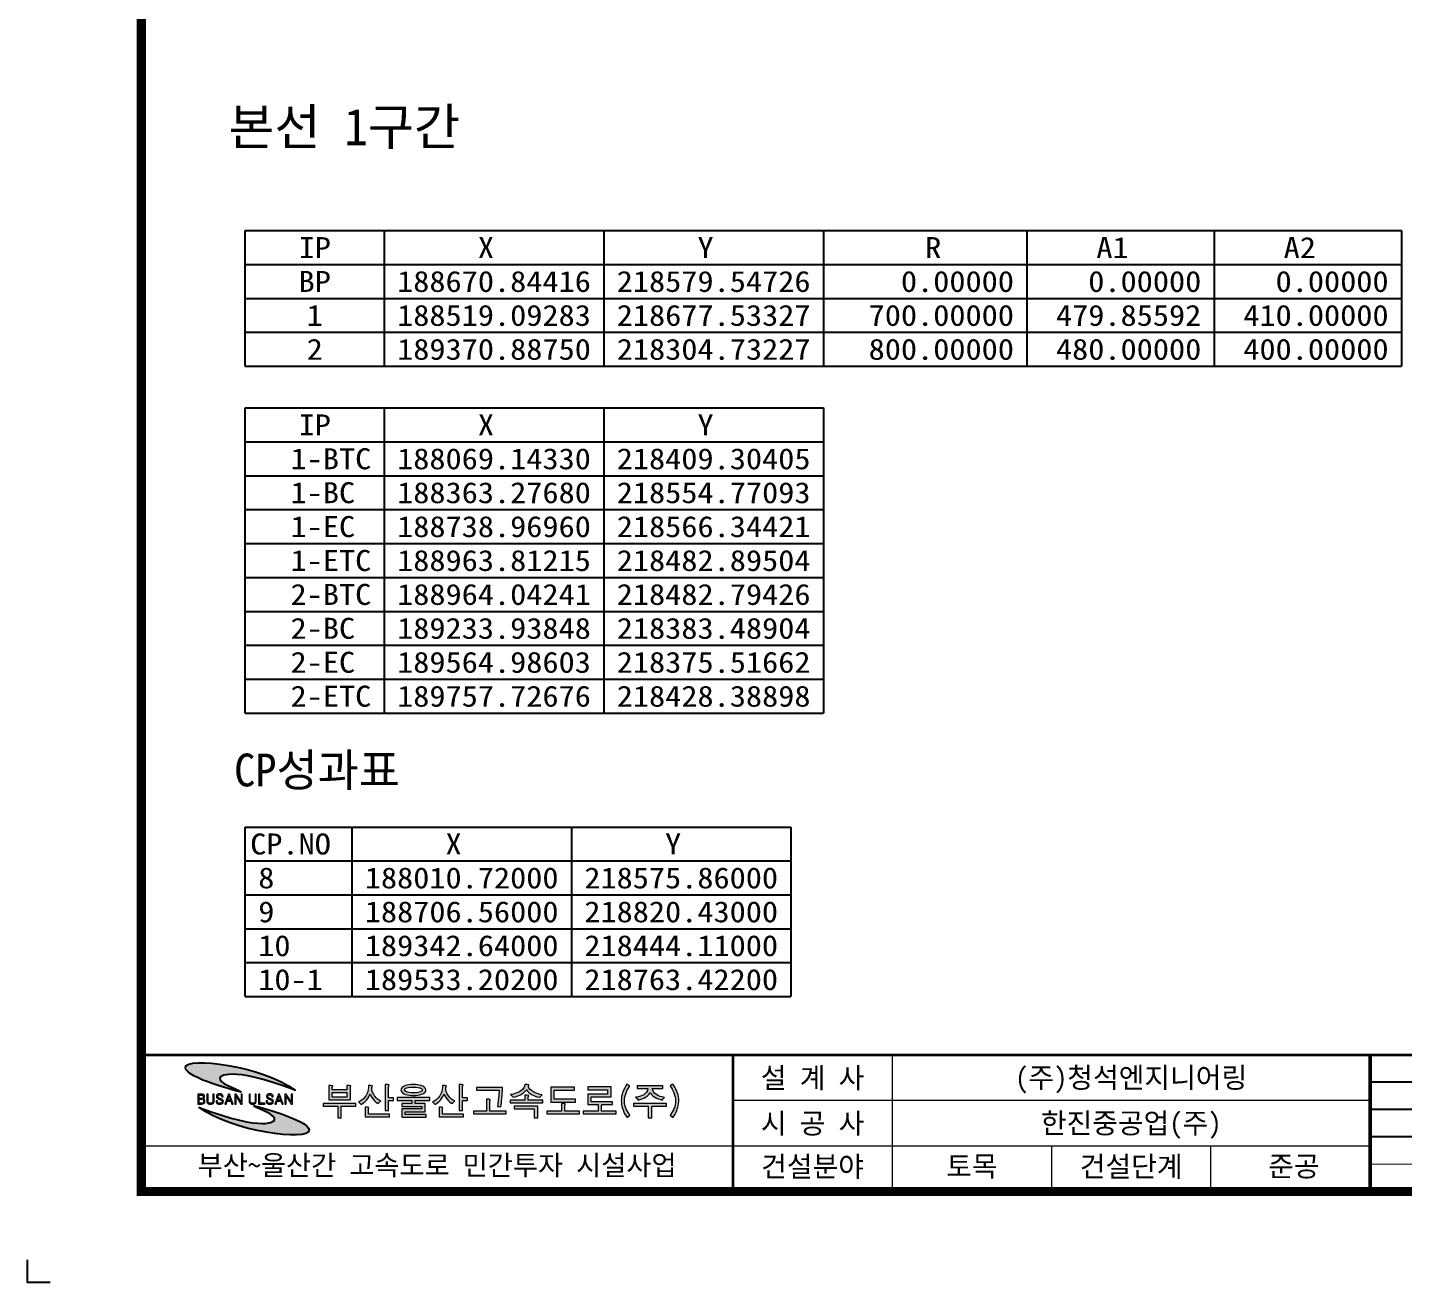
# Model space of a CAD drawing. Header units: millimetres. Extents: x 4602 to 5443, y 810 to 1404.
# Drawn here: x 4601.8 to 4904.2, y 810 to 1085.8 of the extents above; entities that cross this region are included whole.
import ezdxf
from ezdxf.enums import TextEntityAlignment as Align

# ---------------------------------------------------------------- set-up
doc = ezdxf.new("R2010")
doc.units = ezdxf.units.MM
for name, color, linetype in [('CA-TABL-LIN1', 4, 'Continuous'), ('CA-TABL-LIN2', 1, 'Continuous'), ('CA-TABL-TEX1', 6, 'Continuous'), ('CA-TABL-TEX2', 3, 'Continuous'), ('CX-BORD', 3, 'Continuous'), ('CX-BORD-LIN1', 4, 'Continuous'), ('CX-BORD-LIN2', 3, 'Continuous'), ('CX-BORD-TEX2', 7, 'Continuous'), ('CX-BORD-TEX3', 6, 'Continuous'), ('CX-MISC', 2, 'Continuous'), ('CZ-TEX1', 6, 'Continuous')]:
    doc.layers.add(name, color=color, linetype=linetype)
doc.styles.add('RP2', font='DotumChe.ttf')
doc.styles.add('SEKO', font='DotumChe.ttf')
doc.styles.add('TB_TEXT', font='DotumChe.ttf')
doc.styles.add('TB_WBTXT', font='H2GTRE.TTF')
doc.styles.add('TB_WMTXT', font='DotumChe.ttf')

# ---------------------------------------------------------------- blocks, each defined once
blk = doc.blocks.new('CXGLOGO-EX흑백1')
h = blk.add_hatch(color=74)
edge = h.paths.add_edge_path()
edge.add_spline(control_points=[(3.24, 1.49), (1.67, 2.6), (-1.78, 3.37), (-1.38, 4.71), (-1.38, 4.71), (-1.38, 4.71), (0.38, 7.51), (15.15, 1.88), (15.15, 1.88), (8, 7.3), (-8.94, 9.33), (-8.99, 6.91), (-8.99, 6.91), (-9.03, 4.5), (3.24, 1.49), (3.24, 1.49)], knot_values=[0, 0, 0, 0, 0.25, 0.25, 0.25, 0.25, 0.5, 0.5, 0.5, 0.5, 0.75, 0.75, 0.75, 0.75, 1, 1, 1, 1], degree=3, periodic=0)
h = blk.add_hatch(color=256)
h.paths.add_polyline_path([(63.25, -2.21), (67.68, -2.21), (67.68, -4.14), (68.44, -4.14), (68.44, -1.6), (63.25, -1.6)])
h.paths.add_polyline_path([(74.44, -1.23), (74.5, -1.07), (74.18, -0.99), (73.66, -0.99), (73.66, -2.67), (70.41, -2.67), (70.41, -3.28), (77.61, -3.28), (77.61, -2.67), (74.41, -2.67), (74.41, -1.3)])
h.paths.add_polyline_path([(93.49, -1.61), (96.71, -1.61), (96.71, -0.99), (89.51, -0.99), (89.51, -1.61), (92.73, -1.61), (92.73, -4.14), (93.49, -4.14)])
h.paths.add_polyline_path([(98.53, -1.72), (98.37, -2.14), (98.33, -2.24), (98.14, -2.64), (97.91, -3.02), (97.66, -3.37), (97.51, -3.56), (98.15, -4.08), (98.41, -3.72), (98.64, -3.35), (98.84, -2.96), (99.02, -2.55), (99.1, -2.3), (99.23, -1.88), (99.33, -1.44), (99.4, -1.01), (99.43, -0.57), (99.43, -0.39), (99.41, 0.03), (99.35, 0.47), (99.26, 0.9), (99.13, 1.34), (99.11, 1.39), (98.97, 1.77), (98.79, 2.15), (98.58, 2.55), (98.35, 2.95), (98.16, 3.25), (97.51, 2.85), (97.76, 2.5), (97.99, 2.12), (98.19, 1.72), (98.35, 1.32), (98.51, 0.88), (98.62, 0.44), (98.69, 0.02), (98.72, -0.4), (98.72, -0.42), (98.7, -0.86), (98.63, -1.29)])
h.paths.add_polyline_path([(93.89, 1.53), (93.7, 1.9), (93.59, 2.25), (95.94, 2.25), (95.94, 2.86), (90.28, 2.86), (90.28, 2.25), (92.65, 2.25), (92.53, 1.84), (92.33, 1.47), (92.04, 1.16), (91.73, 0.92), (91.38, 0.74), (91, 0.59), (90.57, 0.47), (90.09, 0.38), (89.95, 0.36), (90.26, 0.07), (90.53, -0.26), (90.95, -0.16), (91.37, -0.02), (91.77, 0.15), (92.15, 0.37), (92.57, 0.66), (92.88, 0.96), (93.09, 1.27), (93.11, 1.32), (93.33, 1.02), (93.63, 0.73), (94.03, 0.44), (94.15, 0.37), (94.54, 0.16), (94.94, -0.02), (95.35, -0.17), (95.77, -0.28), (96, 0.01), (96.29, 0.32), (95.8, 0.42), (95.36, 0.55), (94.97, 0.7), (94.62, 0.88), (94.53, 0.93), (94.17, 1.21)])
h.paths.add_polyline_path([(86.94, -1.7), (87.06, -2.13), (87.12, -2.3), (87.28, -2.72), (87.46, -3.12), (87.67, -3.51), (87.91, -3.88), (88.06, -4.08), (88.71, -3.56), (88.44, -3.21), (88.2, -2.85), (87.98, -2.45), (87.89, -2.24), (87.73, -1.81), (87.61, -1.38), (87.54, -0.96), (87.51, -0.52), (87.51, -0.42), (87.53, -0.01), (87.6, 0.42), (87.7, 0.86), (87.85, 1.3), (87.85, 1.32), (88.03, 1.74), (88.24, 2.13), (88.46, 2.51), (88.71, 2.85), (88.05, 3.25), (87.8, 2.85), (87.57, 2.45), (87.37, 2.06), (87.21, 1.67), (87.1, 1.39), (86.97, 0.95), (86.88, 0.52), (86.82, 0.08), (86.8, -0.35), (86.8, -0.39), (86.81, -0.83), (86.86, -1.26)])
h.paths.add_polyline_path([(79.45, 1.02), (79.45, -1.26), (81.7, -1.26), (81.7, -2.67), (78.45, -2.67), (78.45, -3.28), (85.65, -3.28), (85.65, -2.67), (82.45, -2.67), (82.45, -1.49), (82.46, -1.45), (82.49, -1.41), (82.54, -1.33), (82.55, -1.26), (84.84, -1.26), (84.84, -0.65), (80.21, -0.65), (80.21, 0.42), (84.56, 0.42), (84.56, 2.62), (79.47, 2.62), (79.47, 2), (83.8, 2), (83.8, 1.02)])
h.paths.add_polyline_path([(76.55, 2.56), (71.31, 2.56), (71.31, -0.7), (76.71, -0.7), (76.71, -0.1), (72.08, -0.1), (72.08, 1.94), (76.55, 1.94)])
h.paths.add_polyline_path([(66.12, 0.8), (65.59, 0.8), (65.59, -0.3), (62.37, -0.3), (62.37, -0.9), (69.57, -0.9), (69.57, -0.3), (66.36, -0.3), (66.36, 0.47), (66.39, 0.55), (66.45, 0.71)])
h.paths.add_polyline_path([(66.51, 3.1), (66.13, 3.15), (65.62, 3.15), (65.55, 2.77), (65.38, 2.41), (65.1, 2.07), (64.75, 1.78), (64.42, 1.56), (64.06, 1.38), (63.66, 1.22), (63.23, 1.08), (62.77, 0.98), (62.49, 0.94), (62.76, 0.65), (63.01, 0.34), (63.46, 0.46), (63.9, 0.59), (64.3, 0.74), (64.68, 0.92), (64.87, 1.02), (65.3, 1.3), (65.63, 1.59), (65.88, 1.89), (65.96, 2.01), (66.16, 1.71), (66.45, 1.42), (66.83, 1.14), (67.1, 0.98), (67.47, 0.78), (67.87, 0.62), (68.3, 0.47), (68.73, 0.35), (68.84, 0.33), (69.11, 0.62), (69.42, 0.91), (68.98, 0.98), (68.55, 1.09), (68.14, 1.24), (67.74, 1.41), (67.49, 1.55), (67.05, 1.83), (66.72, 2.14), (66.5, 2.44), (66.43, 2.62), (66.42, 2.8), (66.49, 2.95)])
h.paths.add_polyline_path([(41.14, 1.3), (40.63, 1.32), (40.18, 1.37), (39.79, 1.46), (39.64, 1.51), (39.23, 1.76), (39.15, 1.95), (39.32, 2.24), (39.64, 2.4), (39.99, 2.5), (40.41, 2.56), (40.9, 2.59), (41.14, 2.6), (41.65, 2.58), (42.1, 2.53), (42.48, 2.44), (42.62, 2.4), (43.03, 2.16), (43.12, 1.95), (42.94, 1.67), (42.62, 1.51), (42.27, 1.41), (41.85, 1.34), (41.36, 1.3)], flags=16)
h.paths.add_polyline_path([(41.55, 3.14), (41.14, 3.15), (40.62, 3.13), (40.15, 3.09), (39.72, 3.01), (39.35, 2.9), (39.08, 2.79), (38.67, 2.52), (38.44, 2.21), (38.39, 1.95), (38.48, 1.6), (38.76, 1.31), (39.08, 1.12), (39.42, 0.98), (39.8, 0.87), (40.23, 0.8), (40.71, 0.76), (41.14, 0.75), (41.65, 0.76), (42.12, 0.81), (42.54, 0.89), (42.92, 1), (43.19, 1.12), (43.6, 1.39), (43.83, 1.7), (43.88, 1.95), (43.79, 2.3), (43.51, 2.6), (43.19, 2.79), (42.85, 2.92), (42.47, 3.03), (42.03, 3.1)])
h.paths.add_polyline_path([(47.59, -1.92), (47.27, -1.84), (46.75, -1.84), (46.75, -3.95), (52.12, -3.95), (52.12, -3.34), (47.52, -3.34), (47.52, -2.2), (47.52, -2.14), (47.55, -2.09)])
h.paths.add_polyline_path([(31.34, -1.92), (31.02, -1.84), (30.5, -1.84), (30.5, -3.95), (35.87, -3.95), (35.87, -3.34), (31.27, -3.34), (31.27, -2.2), (31.27, -2.14), (31.29, -2.09)])
h.paths.add_polyline_path([(42.94, -1.66), (42.94, -2.22), (38.57, -2.22), (38.57, -4.04), (43.94, -4.04), (43.94, -3.43), (39.33, -3.43), (39.33, -2.84), (43.7, -2.84), (43.7, -1.05), (41.51, -1.05), (41.51, -0.34), (44.73, -0.34), (44.73, 0.27), (37.53, 0.27), (37.53, -0.34), (40.75, -0.34), (40.75, -1.05), (38.57, -1.05), (38.57, -1.66)])
h.paths.add_polyline_path([(21.28, -0.99), (21.28, -1.61), (24.5, -1.61), (24.5, -4.14), (25.26, -4.14), (25.26, -1.61), (28.48, -1.61), (28.48, -0.99)])
h.paths.add_polyline_path([(51.7, 3.15), (51.16, 3.15), (51.16, -2.53), (51.92, -2.53), (51.92, -0.36), (52.98, -0.36), (52.98, 0.26), (51.92, 0.26), (51.92, 2.67), (51.94, 2.77), (51.98, 2.87), (52.02, 3.07)])
h.paths.add_polyline_path([(48.36, 2.89), (47.98, 2.94), (47.48, 2.94), (47.48, 2.49), (47.44, 2.06), (47.35, 1.64), (47.2, 1.23), (47.01, 0.84), (46.93, 0.69), (46.66, 0.31), (46.37, -0.01), (46.04, -0.29), (45.68, -0.5), (45.32, -0.65), (45.61, -0.92), (45.89, -1.23), (46.26, -0.98), (46.6, -0.71), (46.92, -0.41), (47.04, -0.28), (47.33, 0.08), (47.57, 0.45), (47.76, 0.83), (47.84, 1.05), (48.01, 0.66), (48.24, 0.28), (48.51, -0.08), (48.82, -0.41), (49.15, -0.7), (49.5, -0.96), (49.6, -1.02), (49.91, -0.72), (50.23, -0.43), (49.86, -0.27), (49.51, -0.04), (49.19, 0.26), (48.87, 0.62), (48.84, 0.66), (48.57, 1.07), (48.37, 1.48), (48.26, 1.87), (48.22, 2.19), (48.25, 2.48), (48.33, 2.7)])
h.paths.add_polyline_path([(35.45, 3.15), (34.91, 3.15), (34.91, -2.53), (35.67, -2.53), (35.67, -0.36), (36.73, -0.36), (36.73, 0.26), (35.67, 0.26), (35.67, 2.67), (35.69, 2.77), (35.73, 2.87), (35.77, 3.07)])
h.paths.add_polyline_path([(32.11, 2.89), (31.73, 2.94), (31.23, 2.94), (31.23, 2.49), (31.19, 2.06), (31.09, 1.64), (30.95, 1.23), (30.76, 0.84), (30.68, 0.69), (30.41, 0.31), (30.12, -0.01), (29.79, -0.29), (29.43, -0.5), (29.07, -0.65), (29.36, -0.92), (29.64, -1.23), (30.01, -0.98), (30.35, -0.71), (30.67, -0.41), (30.79, -0.28), (31.08, 0.08), (31.32, 0.45), (31.51, 0.83), (31.59, 1.05), (31.76, 0.66), (31.99, 0.28), (32.26, -0.08), (32.57, -0.41), (32.89, -0.7), (33.25, -0.96), (33.35, -1.02), (33.65, -0.72), (33.97, -0.43), (33.61, -0.27), (33.26, -0.04), (32.93, 0.26), (32.62, 0.62), (32.59, 0.66), (32.32, 1.07), (32.12, 1.48), (32.01, 1.87), (31.97, 2.19), (32, 2.48), (32.08, 2.7)])
h.paths.add_polyline_path([(26.51, 1.39), (26.51, 0.4), (23.29, 0.4), (23.29, 1.39)], flags=16)
h.paths.add_polyline_path([(27.32, 2.66), (27.37, 2.83), (27, 2.91), (26.51, 2.91), (26.51, 2), (23.29, 2), (23.29, 2.58), (23.3, 2.62), (23.33, 2.67), (23.39, 2.83), (22.99, 2.91), (22.53, 2.91), (22.53, -0.21), (27.28, -0.21), (27.28, 2.56), (27.29, 2.62)])
h.paths.add_polyline_path([(58, -0.14), (57.69, -0.06), (57.16, -0.06), (57.16, -2.67), (54.33, -2.67), (54.33, -3.28), (61.53, -3.28), (61.53, -2.67), (57.92, -2.67), (57.92, -0.45), (57.92, -0.39), (57.96, -0.32)])
h.paths.add_polyline_path([(60.7, 2.5), (55.01, 2.5), (55.01, 1.88), (59.93, 1.88), (59.93, 1.55), (59.9, 1.14), (59.86, 0.66), (59.82, 0.12), (59.76, -0.41), (59.7, -0.88), (59.65, -1.29), (59.59, -1.65), (59.59, -1.67), (59.95, -1.69), (60.35, -1.73), (60.41, -1.34), (60.46, -0.92), (60.51, -0.47), (60.56, 0.01), (60.58, 0.23), (60.62, 0.71), (60.65, 1.18), (60.67, 1.62), (60.69, 2.04), (60.7, 2.45)])
h = blk.add_hatch(color=256)
h.paths.add_polyline_path([(11.6, 0.69), (11.94, -0.26), (11.26, -0.26)], flags=16)
h.paths.add_polyline_path([(12.25, -1.14), (12.54, -1.14), (11.73, 1.06), (11.48, 1.06), (10.67, -1.14), (10.96, -1.14), (11.18, -0.49), (12.02, -0.49)])
h.paths.add_polyline_path([(1.54, -1.14), (0.73, 1.06), (0.48, 1.06), (-0.33, -1.14), (-0.04, -1.14), (0.19, -0.49), (1.03, -0.49), (1.25, -1.14)])
h.paths.add_polyline_path([(1.9, -1.14), (2.17, -1.14), (2.17, 0.61), (3.23, -1.14), (3.52, -1.14), (3.52, 1.06), (3.25, 1.06), (3.25, -0.65), (2.21, 1.06), (1.9, 1.06)])
h.paths.add_polyline_path([(5.3, -0.69), (5.27, -0.48), (5.27, 1.06), (5, 1.06), (5, -0.45), (5.03, -0.7), (5.1, -0.9), (5.16, -0.98), (5.32, -1.1), (5.52, -1.17), (5.77, -1.2), (5.79, -1.2), (6.04, -1.17), (6.25, -1.1), (6.41, -1), (6.41, -0.99), (6.53, -0.82), (6.59, -0.61), (6.6, -0.45), (6.6, 1.06), (6.33, 1.06), (6.33, -0.46), (6.29, -0.7), (6.19, -0.86), (6.01, -0.96), (5.79, -0.98), (5.55, -0.94), (5.4, -0.86)])
h.paths.add_polyline_path([(7.36, 1.06), (7.09, 1.06), (7.09, -1.14), (8.47, -1.14), (8.47, -0.93), (7.36, -0.93)])
h.paths.add_polyline_path([(10.02, 1.02), (9.81, 1.08), (9.56, 1.11), (9.56, 1.11), (9.3, 1.08), (9.1, 1.02), (9.01, 0.95), (8.88, 0.78), (8.84, 0.56), (8.84, 0.54), (8.88, 0.31), (9, 0.15), (9.13, 0.06), (9.37, -0.05), (9.48, -0.09), (9.53, -0.11), (9.76, -0.21), (9.83, -0.25), (10, -0.36), (10.06, -0.48), (10.08, -0.62), (10.02, -0.84), (9.94, -0.9), (9.76, -0.97), (9.57, -0.98), (9.32, -0.94), (9.17, -0.86), (9.07, -0.7), (9.04, -0.45), (8.77, -0.45), (8.8, -0.69), (8.87, -0.89), (8.94, -0.99), (9.1, -1.1), (9.31, -1.17), (9.56, -1.2), (9.57, -1.2), (9.84, -1.17), (10.04, -1.12), (10.15, -1.05), (10.28, -0.89), (10.34, -0.68), (10.35, -0.58), (10.32, -0.35), (10.21, -0.18), (10.18, -0.16), (10.05, -0.07), (9.82, 0.03), (9.65, 0.11), (9.38, 0.22), (9.22, 0.31), (9.21, 0.32), (9.13, 0.51), (9.13, 0.57), (9.2, 0.78), (9.25, 0.82), (9.45, 0.89), (9.55, 0.9), (9.78, 0.85), (9.9, 0.77), (10.02, 0.59), (10.05, 0.47), (10.32, 0.47), (10.28, 0.71), (10.17, 0.89), (10.17, 0.9)])
h.paths.add_polyline_path([(12.89, -1.14), (13.16, -1.14), (13.16, 0.61), (14.23, -1.14), (14.52, -1.14), (14.52, 1.06), (14.24, 1.06), (14.24, -0.65), (13.2, 1.06), (12.89, 1.06)])
h.paths.add_polyline_path([(0.27, -0.26), (0.61, 0.69), (0.95, -0.26)], flags=16)
h.paths.add_polyline_path([(-5.98, 0.11), (-5.98, 0.84), (-5.48, 0.84), (-5.24, 0.81), (-5.13, 0.75), (-5.04, 0.57), (-5.04, 0.49), (-5.09, 0.27), (-5.16, 0.19), (-5.34, 0.12), (-5.5, 0.11)], flags=16)
h.paths.add_polyline_path([(-5.98, -0.93), (-5.98, -0.1), (-5.44, -0.1), (-5.2, -0.13), (-5.1, -0.17), (-4.98, -0.33), (-4.96, -0.52), (-5.01, -0.75), (-5.09, -0.85), (-5.27, -0.92), (-5.44, -0.93)], flags=16)
h.paths.add_polyline_path([(-5.12, 1.02), (-5.35, 1.06), (-5.4, 1.06), (-6.25, 1.06), (-6.25, -1.14), (-5.37, -1.14), (-5.12, -1.12), (-4.92, -1.05), (-4.85, -0.99), (-4.74, -0.83), (-4.69, -0.61), (-4.68, -0.52), (-4.72, -0.28), (-4.81, -0.13), (-4.98, 0), (-5.07, 0.03), (-4.88, 0.15), (-4.85, 0.19), (-4.77, 0.39), (-4.76, 0.5), (-4.8, 0.72), (-4.92, 0.9), (-4.94, 0.91)])
h.paths.add_polyline_path([(-3.97, -0.69), (-3.99, -0.48), (-3.99, 1.06), (-4.26, 1.06), (-4.26, -0.45), (-4.24, -0.7), (-4.16, -0.9), (-4.1, -0.98), (-3.95, -1.1), (-3.74, -1.17), (-3.49, -1.2), (-3.48, -1.2), (-3.22, -1.17), (-3.01, -1.1), (-2.86, -1), (-2.85, -0.99), (-2.74, -0.82), (-2.68, -0.61), (-2.66, -0.45), (-2.66, 1.06), (-2.94, 1.06), (-2.94, -0.46), (-2.97, -0.7), (-3.08, -0.86), (-3.26, -0.96), (-3.47, -0.98), (-3.72, -0.94), (-3.87, -0.86)])
h.paths.add_polyline_path([(-0.83, 0.9), (-0.97, 1.02), (-1.18, 1.08), (-1.44, 1.11), (-1.69, 1.08), (-1.89, 1.02), (-1.98, 0.95), (-2.11, 0.78), (-2.16, 0.56), (-2.16, 0.54), (-2.12, 0.31), (-2, 0.15), (-1.86, 0.06), (-1.63, -0.05), (-1.52, -0.09), (-1.47, -0.11), (-1.24, -0.21), (-1.17, -0.25), (-1, -0.36), (-0.93, -0.48), (-0.92, -0.62), (-0.97, -0.84), (-1.05, -0.9), (-1.23, -0.97), (-1.42, -0.98), (-1.67, -0.94), (-1.82, -0.86), (-1.92, -0.7), (-1.96, -0.45), (-2.22, -0.45), (-2.2, -0.69), (-2.12, -0.89), (-2.05, -0.99), (-1.89, -1.1), (-1.69, -1.17), (-1.43, -1.2), (-1.42, -1.2), (-1.16, -1.17), (-0.96, -1.12), (-0.85, -1.05), (-0.71, -0.89), (-0.65, -0.68), (-0.64, -0.58), (-0.68, -0.35), (-0.79, -0.18), (-0.81, -0.16), (-0.95, -0.07), (-1.17, 0.03), (-1.35, 0.11), (-1.61, 0.22), (-1.77, 0.31), (-1.78, 0.32), (-1.86, 0.51), (-1.86, 0.57), (-1.79, 0.78), (-1.74, 0.82), (-1.55, 0.89), (-1.44, 0.9), (-1.22, 0.85), (-1.09, 0.77), (-0.97, 0.59), (-0.95, 0.47), (-0.68, 0.47), (-0.72, 0.71), (-0.82, 0.89)])
h = blk.add_hatch(color=142)
edge = h.paths.add_edge_path()
edge.add_spline(control_points=[(5.98, -1.49), (7.55, -2.6), (11, -3.37), (10.6, -4.71), (10.6, -4.71), (10.6, -4.71), (8.84, -7.51), (-5.93, -1.88), (-5.93, -1.88), (1.22, -7.3), (18.17, -9.33), (18.21, -6.91), (18.21, -6.91), (18.25, -4.5), (5.98, -1.49), (5.98, -1.49)], knot_values=[0, 0, 0, 0, 0.25, 0.25, 0.25, 0.25, 0.5, 0.5, 0.5, 0.5, 0.75, 0.75, 0.75, 0.75, 1, 1, 1, 1], degree=3, periodic=0)
at = {"lineweight": 0}
for points in [[(35.45, 3.15), (34.91, 3.15), (34.91, -2.53), (35.67, -2.53), (35.67, -0.36), (36.73, -0.36), (36.73, 0.26), (35.67, 0.26), (35.67, 2.67), (35.69, 2.77), (35.73, 2.87), (35.77, 3.07)], [(41.55, 3.14), (41.14, 3.15), (40.62, 3.13), (40.15, 3.09), (39.72, 3.01), (39.35, 2.9), (39.08, 2.79), (38.67, 2.52), (38.44, 2.21), (38.39, 1.95), (38.48, 1.6), (38.76, 1.31), (39.08, 1.12), (39.42, 0.98), (39.8, 0.87), (40.23, 0.8), (40.71, 0.76), (41.14, 0.75), (41.65, 0.76), (42.12, 0.81), (42.54, 0.89), (42.92, 1), (43.19, 1.12), (43.6, 1.39), (43.83, 1.7), (43.88, 1.95), (43.79, 2.3), (43.51, 2.6), (43.19, 2.79), (42.85, 2.92), (42.47, 3.03), (42.03, 3.1)], [(51.7, 3.15), (51.16, 3.15), (51.16, -2.53), (51.92, -2.53), (51.92, -0.36), (52.98, -0.36), (52.98, 0.26), (51.92, 0.26), (51.92, 2.67), (51.94, 2.77), (51.98, 2.87), (52.02, 3.07)], [(66.51, 3.1), (66.13, 3.15), (65.62, 3.15), (65.55, 2.77), (65.38, 2.41), (65.1, 2.07), (64.75, 1.78), (64.42, 1.56), (64.06, 1.38), (63.66, 1.22), (63.23, 1.08), (62.77, 0.98), (62.49, 0.94), (62.76, 0.65), (63.01, 0.34), (63.46, 0.46), (63.9, 0.59), (64.3, 0.74), (64.68, 0.92), (64.87, 1.02), (65.3, 1.3), (65.63, 1.59), (65.88, 1.89), (65.96, 2.01), (66.16, 1.71), (66.45, 1.42), (66.83, 1.14), (67.1, 0.98), (67.47, 0.78), (67.87, 0.62), (68.3, 0.47), (68.73, 0.35), (68.84, 0.33), (69.11, 0.62), (69.42, 0.91), (68.98, 0.98), (68.55, 1.09), (68.14, 1.24), (67.74, 1.41), (67.49, 1.55), (67.05, 1.83), (66.72, 2.14), (66.5, 2.44), (66.43, 2.62), (66.42, 2.8), (66.49, 2.95)], [(86.94, -1.7), (87.06, -2.13), (87.12, -2.3), (87.28, -2.72), (87.46, -3.12), (87.67, -3.51), (87.91, -3.88), (88.06, -4.08), (88.71, -3.56), (88.44, -3.21), (88.2, -2.85), (87.98, -2.45), (87.89, -2.24), (87.73, -1.81), (87.61, -1.38), (87.54, -0.96), (87.51, -0.52), (87.51, -0.42), (87.53, -0.01), (87.6, 0.42), (87.7, 0.86), (87.85, 1.3), (87.85, 1.32), (88.03, 1.74), (88.24, 2.13), (88.46, 2.51), (88.71, 2.85), (88.05, 3.25), (87.8, 2.85), (87.57, 2.45), (87.37, 2.06), (87.21, 1.67), (87.1, 1.39), (86.97, 0.95), (86.88, 0.52), (86.82, 0.08), (86.8, -0.35), (86.8, -0.39), (86.81, -0.83), (86.86, -1.26)], [(98.53, -1.72), (98.37, -2.14), (98.33, -2.24), (98.14, -2.64), (97.91, -3.02), (97.66, -3.37), (97.51, -3.56), (98.15, -4.08), (98.41, -3.72), (98.64, -3.35), (98.84, -2.96), (99.02, -2.55), (99.1, -2.3), (99.23, -1.88), (99.33, -1.44), (99.4, -1.01), (99.43, -0.57), (99.43, -0.39), (99.41, 0.03), (99.35, 0.47), (99.26, 0.9), (99.13, 1.34), (99.11, 1.39), (98.97, 1.77), (98.79, 2.15), (98.58, 2.55), (98.35, 2.95), (98.16, 3.25), (97.51, 2.85), (97.76, 2.5), (97.99, 2.12), (98.19, 1.72), (98.35, 1.32), (98.51, 0.88), (98.62, 0.44), (98.69, 0.02), (98.72, -0.4), (98.72, -0.42), (98.7, -0.86), (98.63, -1.29)], [(-5.12, 1.02), (-5.35, 1.06), (-5.4, 1.06), (-6.25, 1.06), (-6.25, -1.14), (-5.37, -1.14), (-5.12, -1.12), (-4.92, -1.05), (-4.85, -0.99), (-4.74, -0.83), (-4.69, -0.61), (-4.68, -0.52), (-4.72, -0.28), (-4.81, -0.13), (-4.98, 0), (-5.07, 0.03), (-4.88, 0.15), (-4.85, 0.19), (-4.77, 0.39), (-4.76, 0.5), (-4.8, 0.72), (-4.92, 0.9), (-4.94, 0.91)], [(-5.98, 0.11), (-5.98, 0.84), (-5.48, 0.84), (-5.24, 0.81), (-5.13, 0.75), (-5.04, 0.57), (-5.04, 0.49), (-5.09, 0.27), (-5.16, 0.19), (-5.34, 0.12), (-5.5, 0.11)], [(-3.97, -0.69), (-3.99, -0.48), (-3.99, 1.06), (-4.26, 1.06), (-4.26, -0.45), (-4.24, -0.7), (-4.16, -0.9), (-4.1, -0.98), (-3.95, -1.1), (-3.74, -1.17), (-3.49, -1.2), (-3.48, -1.2), (-3.22, -1.17), (-3.01, -1.1), (-2.86, -1), (-2.85, -0.99), (-2.74, -0.82), (-2.68, -0.61), (-2.66, -0.45), (-2.66, 1.06), (-2.94, 1.06), (-2.94, -0.46), (-2.97, -0.7), (-3.08, -0.86), (-3.26, -0.96), (-3.47, -0.98), (-3.72, -0.94), (-3.87, -0.86)], [(-0.83, 0.9), (-0.97, 1.02), (-1.18, 1.08), (-1.44, 1.11), (-1.69, 1.08), (-1.89, 1.02), (-1.98, 0.95), (-2.11, 0.78), (-2.16, 0.56), (-2.16, 0.54), (-2.12, 0.31), (-2, 0.15), (-1.86, 0.06), (-1.63, -0.05), (-1.52, -0.09), (-1.47, -0.11), (-1.24, -0.21), (-1.17, -0.25), (-1, -0.36), (-0.93, -0.48), (-0.92, -0.62), (-0.97, -0.84), (-1.05, -0.9), (-1.23, -0.97), (-1.42, -0.98), (-1.67, -0.94), (-1.82, -0.86), (-1.92, -0.7), (-1.96, -0.45), (-1.96, -0.45), (-2.22, -0.45), (-2.2, -0.69), (-2.12, -0.89), (-2.05, -0.99), (-1.89, -1.1), (-1.69, -1.17), (-1.43, -1.2), (-1.42, -1.2), (-1.16, -1.17), (-0.96, -1.12), (-0.85, -1.05), (-0.71, -0.89), (-0.65, -0.68), (-0.64, -0.58), (-0.68, -0.35), (-0.79, -0.18), (-0.81, -0.16), (-0.95, -0.07), (-1.17, 0.03), (-1.35, 0.11), (-1.61, 0.22), (-1.77, 0.31), (-1.78, 0.32), (-1.86, 0.51), (-1.86, 0.57), (-1.79, 0.78), (-1.74, 0.82), (-1.55, 0.89), (-1.44, 0.9), (-1.22, 0.85), (-1.09, 0.77), (-0.97, 0.59), (-0.95, 0.47), (-0.68, 0.47), (-0.72, 0.71), (-0.82, 0.89)], [(1.54, -1.14), (0.73, 1.06), (0.48, 1.06), (-0.33, -1.14), (-0.04, -1.14), (0.19, -0.49), (1.03, -0.49), (1.25, -1.14)], [(0.27, -0.26), (0.61, 0.69), (0.95, -0.26)], [(1.9, -1.14), (2.17, -1.14), (2.17, 0.61), (3.23, -1.14), (3.52, -1.14), (3.52, 1.06), (3.25, 1.06), (3.25, -0.65), (2.21, 1.06), (1.9, 1.06)], [(5.3, -0.69), (5.27, -0.48), (5.27, 1.06), (5, 1.06), (5, -0.45), (5.03, -0.7), (5.1, -0.9), (5.16, -0.98), (5.32, -1.1), (5.52, -1.17), (5.77, -1.2), (5.79, -1.2), (6.04, -1.17), (6.25, -1.1), (6.41, -1), (6.41, -0.99), (6.53, -0.82), (6.59, -0.61), (6.6, -0.45), (6.6, 1.06), (6.33, 1.06), (6.33, -0.46), (6.29, -0.7), (6.19, -0.86), (6.01, -0.96), (5.79, -0.98), (5.55, -0.94), (5.4, -0.86)], [(7.36, 1.06), (7.09, 1.06), (7.09, -1.14), (8.47, -1.14), (8.47, -0.93), (7.36, -0.93)], [(10.02, 1.02), (9.81, 1.08), (9.56, 1.11), (9.56, 1.11), (9.3, 1.08), (9.1, 1.02), (9.01, 0.95), (8.88, 0.78), (8.84, 0.56), (8.84, 0.54), (8.88, 0.31), (9, 0.15), (9.13, 0.06), (9.37, -0.05), (9.48, -0.09), (9.53, -0.11), (9.76, -0.21), (9.83, -0.25), (10, -0.36), (10.06, -0.48), (10.08, -0.62), (10.02, -0.84), (9.94, -0.9), (9.76, -0.97), (9.57, -0.98), (9.32, -0.94), (9.17, -0.86), (9.07, -0.7), (9.04, -0.45), (9.04, -0.45), (8.77, -0.45), (8.8, -0.69), (8.87, -0.89), (8.94, -0.99), (9.1, -1.1), (9.31, -1.17), (9.56, -1.2), (9.57, -1.2), (9.84, -1.17), (10.04, -1.12), (10.15, -1.05), (10.28, -0.89), (10.34, -0.68), (10.35, -0.58), (10.32, -0.35), (10.21, -0.18), (10.18, -0.16), (10.05, -0.07), (9.82, 0.03), (9.65, 0.11), (9.38, 0.22), (9.22, 0.31), (9.21, 0.32), (9.13, 0.51), (9.13, 0.57), (9.2, 0.78), (9.25, 0.82), (9.45, 0.89), (9.55, 0.9), (9.78, 0.85), (9.9, 0.77), (10.02, 0.59), (10.05, 0.47), (10.32, 0.47), (10.28, 0.71), (10.17, 0.89), (10.17, 0.9)], [(12.25, -1.14), (12.54, -1.14), (11.73, 1.06), (11.48, 1.06), (10.67, -1.14), (10.96, -1.14), (11.18, -0.49), (12.02, -0.49)], [(11.6, 0.69), (11.94, -0.26), (11.26, -0.26)], [(12.89, -1.14), (13.16, -1.14), (13.16, 0.61), (14.23, -1.14), (14.52, -1.14), (14.52, 1.06), (14.24, 1.06), (14.24, -0.65), (13.2, 1.06), (12.89, 1.06)], [(27.32, 2.66), (27.37, 2.83), (27, 2.91), (26.51, 2.91), (26.51, 2), (23.29, 2), (23.29, 2.58), (23.3, 2.62), (23.33, 2.67), (23.39, 2.83), (22.99, 2.91), (22.53, 2.91), (22.53, -0.21), (27.28, -0.21), (27.28, 2.56), (27.29, 2.62)], [(26.51, 1.39), (26.51, 0.4), (23.29, 0.4), (23.29, 1.39)], [(32.11, 2.89), (31.73, 2.94), (31.23, 2.94), (31.23, 2.49), (31.19, 2.06), (31.09, 1.64), (30.95, 1.23), (30.76, 0.84), (30.68, 0.69), (30.41, 0.31), (30.12, -0.01), (29.79, -0.29), (29.43, -0.5), (29.07, -0.65), (29.36, -0.92), (29.64, -1.23), (30.01, -0.98), (30.35, -0.71), (30.67, -0.41), (30.79, -0.28), (31.08, 0.08), (31.32, 0.45), (31.51, 0.83), (31.59, 1.05), (31.76, 0.66), (31.99, 0.28), (32.26, -0.08), (32.57, -0.41), (32.89, -0.7), (33.25, -0.96), (33.35, -1.02), (33.65, -0.72), (33.97, -0.43), (33.61, -0.27), (33.26, -0.04), (32.93, 0.26), (32.62, 0.62), (32.59, 0.66), (32.32, 1.07), (32.12, 1.48), (32.01, 1.87), (31.97, 2.19), (32, 2.48), (32.08, 2.7)], [(42.94, -1.66), (42.94, -2.22), (38.57, -2.22), (38.57, -4.04), (43.94, -4.04), (43.94, -3.43), (39.33, -3.43), (39.33, -2.84), (43.7, -2.84), (43.7, -1.05), (41.51, -1.05), (41.51, -0.34), (44.73, -0.34), (44.73, 0.27), (37.53, 0.27), (37.53, -0.34), (40.75, -0.34), (40.75, -1.05), (38.57, -1.05), (38.57, -1.66)], [(41.14, 1.3), (40.63, 1.32), (40.18, 1.37), (39.79, 1.46), (39.64, 1.51), (39.23, 1.76), (39.15, 1.95), (39.32, 2.24), (39.64, 2.4), (39.99, 2.5), (40.41, 2.56), (40.9, 2.59), (41.14, 2.6), (41.65, 2.58), (42.1, 2.53), (42.48, 2.44), (42.62, 2.4), (43.03, 2.16), (43.12, 1.95), (42.94, 1.67), (42.62, 1.51), (42.27, 1.41), (41.85, 1.34), (41.36, 1.3)], [(48.36, 2.89), (47.98, 2.94), (47.48, 2.94), (47.48, 2.49), (47.44, 2.06), (47.35, 1.64), (47.2, 1.23), (47.01, 0.84), (46.93, 0.69), (46.66, 0.31), (46.37, -0.01), (46.04, -0.29), (45.68, -0.5), (45.32, -0.65), (45.61, -0.92), (45.89, -1.23), (46.26, -0.98), (46.6, -0.71), (46.92, -0.41), (47.04, -0.28), (47.33, 0.08), (47.57, 0.45), (47.76, 0.83), (47.84, 1.05), (48.01, 0.66), (48.24, 0.28), (48.51, -0.08), (48.82, -0.41), (49.15, -0.7), (49.5, -0.96), (49.6, -1.02), (49.91, -0.72), (50.23, -0.43), (49.86, -0.27), (49.51, -0.04), (49.19, 0.26), (48.87, 0.62), (48.84, 0.66), (48.57, 1.07), (48.37, 1.48), (48.26, 1.87), (48.22, 2.19), (48.25, 2.48), (48.33, 2.7)], [(60.7, 2.5), (55.01, 2.5), (55.01, 1.88), (59.93, 1.88), (59.93, 1.55), (59.9, 1.14), (59.86, 0.66), (59.82, 0.12), (59.76, -0.41), (59.7, -0.88), (59.65, -1.29), (59.59, -1.65), (59.59, -1.67), (59.95, -1.69), (60.35, -1.73), (60.41, -1.34), (60.46, -0.92), (60.51, -0.47), (60.56, 0.01), (60.58, 0.23), (60.62, 0.71), (60.65, 1.18), (60.67, 1.62), (60.69, 2.04), (60.7, 2.45)], [(66.12, 0.8), (65.59, 0.8), (65.59, -0.3), (62.37, -0.3), (62.37, -0.9), (69.57, -0.9), (69.57, -0.3), (66.36, -0.3), (66.36, 0.47), (66.39, 0.55), (66.45, 0.71)], [(76.55, 2.56), (71.31, 2.56), (71.31, -0.7), (76.71, -0.7), (76.71, -0.1), (72.08, -0.1), (72.08, 1.94), (76.55, 1.94)], [(79.45, 1.02), (79.45, -1.26), (81.7, -1.26), (81.7, -2.67), (78.45, -2.67), (78.45, -3.28), (85.65, -3.28), (85.65, -2.67), (82.45, -2.67), (82.45, -1.49), (82.46, -1.45), (82.49, -1.41), (82.54, -1.33), (82.55, -1.26), (84.84, -1.26), (84.84, -0.65), (80.21, -0.65), (80.21, 0.42), (84.56, 0.42), (84.56, 2.62), (79.47, 2.62), (79.47, 2), (83.8, 2), (83.8, 1.02)], [(93.89, 1.53), (93.7, 1.9), (93.59, 2.25), (95.94, 2.25), (95.94, 2.86), (90.28, 2.86), (90.28, 2.25), (92.65, 2.25), (92.53, 1.84), (92.33, 1.47), (92.04, 1.16), (91.73, 0.92), (91.38, 0.74), (91, 0.59), (90.57, 0.47), (90.09, 0.38), (89.95, 0.36), (90.26, 0.07), (90.53, -0.26), (90.95, -0.16), (91.37, -0.02), (91.77, 0.15), (92.15, 0.37), (92.57, 0.66), (92.88, 0.96), (93.09, 1.27), (93.11, 1.32), (93.33, 1.02), (93.63, 0.73), (94.03, 0.44), (94.15, 0.37), (94.54, 0.16), (94.94, -0.02), (95.35, -0.17), (95.77, -0.28), (96, 0.01), (96.29, 0.32), (95.8, 0.42), (95.36, 0.55), (94.97, 0.7), (94.62, 0.88), (94.53, 0.93), (94.17, 1.21)], [(-5.98, -0.93), (-5.98, -0.1), (-5.44, -0.1), (-5.2, -0.13), (-5.1, -0.17), (-4.98, -0.33), (-4.96, -0.52), (-5.01, -0.75), (-5.09, -0.85), (-5.27, -0.92), (-5.44, -0.93)], [(21.28, -0.99), (21.28, -1.61), (24.5, -1.61), (24.5, -4.14), (25.26, -4.14), (25.26, -1.61), (28.48, -1.61), (28.48, -0.99)], [(31.34, -1.92), (31.02, -1.84), (30.5, -1.84), (30.5, -3.95), (35.87, -3.95), (35.87, -3.34), (31.27, -3.34), (31.27, -2.2), (31.27, -2.14), (31.29, -2.09)], [(47.59, -1.92), (47.27, -1.84), (46.75, -1.84), (46.75, -3.95), (52.12, -3.95), (52.12, -3.34), (47.52, -3.34), (47.52, -2.2), (47.52, -2.14), (47.55, -2.09)], [(58, -0.14), (57.69, -0.06), (57.16, -0.06), (57.16, -2.67), (54.33, -2.67), (54.33, -3.28), (61.53, -3.28), (61.53, -2.67), (57.92, -2.67), (57.92, -0.45), (57.92, -0.39), (57.96, -0.32)], [(63.25, -2.21), (67.68, -2.21), (67.68, -4.14), (68.44, -4.14), (68.44, -1.6), (63.25, -1.6)], [(74.44, -1.23), (74.5, -1.07), (74.18, -0.99), (73.66, -0.99), (73.66, -2.67), (70.41, -2.67), (70.41, -3.28), (77.61, -3.28), (77.61, -2.67), (74.41, -2.67), (74.41, -1.3)], [(93.49, -1.61), (96.71, -1.61), (96.71, -0.99), (89.51, -0.99), (89.51, -1.61), (92.73, -1.61), (92.73, -4.14), (93.49, -4.14)]]:
    blk.add_lwpolyline(points, close=True, dxfattribs=at)
blk.add_lwpolyline([(-1.44, 1.11), (-1.44, 1.11)], dxfattribs=at)
at = {"color": 74}
blk.add_open_spline([(3.24, 1.49), (1.67, 2.6), (-1.78, 3.37), (-1.38, 4.71), (-1.38, 4.71), (-1.38, 4.71), (0.38, 7.51), (15.15, 1.88), (15.15, 1.88), (8, 7.3), (-8.94, 9.33), (-8.99, 6.91), (-8.99, 6.91), (-9.03, 4.5), (3.24, 1.49), (3.24, 1.49)], degree=3, knots=[0, 0, 0, 0, 0.25, 0.25, 0.25, 0.25, 0.5, 0.5, 0.5, 0.5, 0.75, 0.75, 0.75, 0.75, 1, 1, 1, 1], dxfattribs=at)
at = {"color": 142}
blk.add_open_spline([(5.98, -1.49), (7.55, -2.6), (11, -3.37), (10.6, -4.71), (10.6, -4.71), (10.6, -4.71), (8.84, -7.51), (-5.93, -1.88), (-5.93, -1.88), (1.22, -7.3), (18.17, -9.33), (18.21, -6.91), (18.21, -6.91), (18.25, -4.5), (5.98, -1.49), (5.98, -1.49)], degree=3, knots=[0, 0, 0, 0, 0.25, 0.25, 0.25, 0.25, 0.5, 0.5, 0.5, 0.5, 0.75, 0.75, 0.75, 0.75, 1, 1, 1, 1], dxfattribs=at)
blk = doc.blocks.new('CXBLKA1-KHCA')
at = {"layer": 'CX-BORD-LIN1', "const_width": 2}
blk.add_lwpolyline([(796, 0), (0, 0), (0, 554), (796, 554)], close=True, dxfattribs=at)
at = {"layer": 'CX-BORD-LIN1'}
for points, const_width in [([(796, 30), (0, 30)], 0.6), ([(130, 0), (130, 30)], 0.6), ([(270, 0), (270, 30)], 0.8), ([(270, 0), (270, 30)], 0.6), ([(165, 0), (165, 30)], 0.3), ([(566, 6), (270, 6)], 0.2)]:
    blk.add_lwpolyline(points, dxfattribs=dict(at, const_width=const_width))
at = {"layer": 'CX-BORD-LIN2'}
for points in [[(566, 24), (270, 24)], [(566, 18), (270, 18)], [(566, 12), (270, 12)]]:
    blk.add_lwpolyline(points, dxfattribs=at)
at = {"layer": 'CX-BORD-LIN2', "const_width": 0.3}
for points in [[(270, 20), (130, 20)], [(270, 10), (0, 10)], [(200, 0), (200, 10)], [(235, 0), (235, 10)]]:
    blk.add_lwpolyline(points, dxfattribs=at)
at = {"layer": 'CX-MISC'}
blk.add_lwpolyline([(-20, -20), (-25, -20), (-25, -15)], dxfattribs=at)
blk.add_blockref('CXGLOGO-EX흑백1', (18.67, 20.34), dxfattribs=at)
at = {"layer": 'CX-BORD-LIN1', "style": 'TB_TEXT'}
for tag, height, p in [('TR_RNUM4', 3, (285.11, 26.64)), ('TR_RDAT4', 3.5, (317.5, 27)), ('TR_DGN4', 3.5, (459.12, 27)), ('TR_CHK4', 3.5, (499.12, 27)), ('TR_APP4', 3.5, (539.12, 27)), ('TR_RNUM3', 3, (285.11, 20.64)), ('TR_RDAT3', 3.5, (317.5, 21)), ('TR_DGN3', 3.5, (459.12, 21)), ('TR_CHK3', 3.5, (499.12, 21)), ('TR_APP3', 3.5, (539.12, 21)), ('TR_RNUM2', 3, (285.11, 14.64)), ('TR_RDAT2', 3.5, (317.5, 15)), ('TR_DGN2', 3.5, (459.12, 15)), ('TR_CHK2', 3.5, (499.12, 15)), ('TR_APP2', 3.5, (539.12, 15)), ('TR_RNUM1', 3, (285.11, 8.64)), ('TR_RDAT1', 3.5, (317.5, 9)), ('TR_DGN1', 3.5, (459.12, 9)), ('TR_CHK1', 3.5, (499.12, 9)), ('TR_APP1', 3.5, (539.12, 9))]:
    blk.add_attdef(tag, text='', height=height, dxfattribs=at).set_placement(p, align=Align.MIDDLE_CENTER)
for tag, p in [('TR_RCON4', (342.3, 27)), ('TR_RCON3', (342.3, 21)), ('TR_RCON2', (342.3, 15)), ('TR_RCON1', (342.3, 9))]:
    blk.add_attdef(tag, text='', height=3.5, dxfattribs=at).set_placement(p, align=Align.MIDDLE_LEFT)
at = {"layer": 'CX-BORD-LIN2', "style": 'TB_TEXT'}
blk.add_attdef('TD_VERSION', text='', height=3, rotation=90, dxfattribs=at).set_placement((800.5, 48.01), align=Align.MIDDLE_CENTER)
at = {"layer": 'CX-BORD-TEX2', "style": 'TB_WMTXT'}
for tag, height, p in [('TB_CNAME', 5, (15.34, 531.83)), ('TB_CSCOP', 4, (16.63, 523.83))]:
    blk.add_attdef(tag, text='', height=height, dxfattribs=at).set_placement(p, align=Align.BOTTOM_LEFT)
at = {"layer": 'CX-BORD-TEX2', "style": 'TB_WBTXT'}
for tag, height, p in [('TB_MTITIL', 10, (398, 533.33)), ('TB_STITL', 7, (398, 518.33))]:
    blk.add_attdef(tag, text='', height=height, dxfattribs=at).set_placement(p, align=Align.MIDDLE_CENTER)
at = {"layer": 'CX-BORD-TEX3', "style": 'TB_TEXT'}
for s, p in [('설 계 사', (147.5, 25)), ('시 공 사', (147.5, 15)), ('건설분야', (147.5, 5.53)), ('건설단계', (217.5, 5.53))]:
    blk.add_text(s, height=4.5, dxfattribs=at).set_placement(p, align=Align.MIDDLE)
for tag, height, p in [('TD_DCOMP', 4.5, (217.5, 25)), ('TD_CSECT', 4.5, (611, 25)), ('TD_CDIST', 4.5, (656, 25)), ('TD_DNAME_TOP', 4.5, (755, 25)), ('TD_DNAME_MAIN', 4.5, (755, 19.01)), ('TD_CCOMP', 4.5, (217.5, 15)), ('TD_HSCAL', 4.5, (626.7, 15.24)), ('TD_VSCAL', 4.5, (655.78, 15.24)), ('TD_DNAME_BOT', 3, (755, 13.65)), ('TD_CNAME', 5, (65, 5.75)), ('TD_FIELD', 4.5, (182.5, 5.53)), ('TD_CSTEP', 4.5, (253.24, 5.53)), ('TD_DWGCODE', 4.5, (641, 5.39)), ('TD_DWGNO', 4.5, (755, 5.39))]:
    blk.add_attdef(tag, text='', height=height, dxfattribs=at).set_placement(p, align=Align.MIDDLE_CENTER)

msp = doc.modelspace()

# ---------------------------------------------------------------- linework, layer by layer
at = {"layer": 'CA-TABL-LIN1', "linetype": 'Continuous'}
for p, q in [((4649.69, 1041.14), (4903.74, 1041.14)), ((4649.69, 1026.24), (4649.69, 1041.14)), ((4680.21, 1041.14), (4680.21, 1026.24)), ((4903.74, 1041.14), (4903.74, 1026.24)), ((4649.69, 1011.34), (4649.69, 1026.24)), ((4680.21, 1026.24), (4680.21, 1011.34)), ((4903.74, 1026.24), (4903.74, 1011.34)), ((4649.69, 1011.34), (4903.74, 1011.34)), ((4649.69, 1002.18), (4776.72, 1002.18)), ((4649.69, 994.73), (4649.69, 1002.18)), ((4680.21, 1002.18), (4680.21, 994.73)), ((4776.72, 1002.18), (4776.72, 994.73)), ((4649.69, 935.12), (4649.69, 994.73)), ((4649.69, 994.73), (4776.72, 994.73)), ((4680.21, 994.73), (4680.21, 935.12)), ((4776.72, 994.73), (4776.72, 935.12)), ((4649.69, 935.12), (4776.72, 935.12)), ((4649.69, 902.65), (4649.69, 910.1)), ((4649.69, 910.1), (4769.58, 910.1)), ((4673.1, 910.1), (4673.1, 902.65)), ((4769.58, 910.1), (4769.58, 902.65)), ((4649.69, 902.65), (4769.58, 902.65)), ((4649.69, 872.86), (4649.69, 902.65)), ((4673.1, 902.65), (4673.1, 872.86)), ((4769.58, 902.65), (4769.58, 872.86)), ((4649.69, 872.86), (4769.58, 872.86))]:
    msp.add_line(p, q, dxfattribs=at)
at = {"layer": 'CA-TABL-LIN2', "linetype": 'Continuous'}
for p, q in [((4728.46, 1041.14), (4728.46, 1026.24)), ((4776.72, 1041.14), (4776.72, 1026.24)), ((4821.42, 1041.14), (4821.42, 1026.24)), ((4862.58, 1041.14), (4862.58, 1026.24)), ((4649.69, 1033.69), (4903.74, 1033.69)), ((4649.69, 1026.24), (4903.74, 1026.24)), ((4649.69, 1026.24), (4903.74, 1026.24)), ((4728.46, 1026.24), (4728.46, 1011.34)), ((4776.72, 1026.24), (4776.72, 1011.34)), ((4821.42, 1026.24), (4821.42, 1011.34)), ((4862.58, 1026.24), (4862.58, 1011.34)), ((4649.69, 1018.79), (4903.74, 1018.79)), ((4728.46, 1002.18), (4728.46, 994.73)), ((4649.69, 994.73), (4776.72, 994.73)), ((4728.46, 994.73), (4728.46, 935.12)), ((4649.69, 987.28), (4776.72, 987.28)), ((4649.69, 979.83), (4776.72, 979.83)), ((4649.69, 972.38), (4776.72, 972.38)), ((4649.69, 964.93), (4776.72, 964.93)), ((4649.69, 957.48), (4776.72, 957.48)), ((4649.69, 950.03), (4776.72, 950.03)), ((4649.69, 942.57), (4776.72, 942.57)), ((4721.34, 910.1), (4721.34, 902.65)), ((4649.69, 902.65), (4769.58, 902.65)), ((4721.34, 902.65), (4721.34, 872.86)), ((4649.69, 895.2), (4769.58, 895.2)), ((4649.69, 887.76), (4769.58, 887.76)), ((4649.69, 880.31), (4769.58, 880.31))]:
    msp.add_line(p, q, dxfattribs=at)

# ---------------------------------------------------------------- block references
at = {"layer": 'CX-BORD'}
ref = msp.add_blockref('CXBLKA1-KHCA', (4626.83, 830.04), dxfattribs=at)
ref.add_attrib('TD_CNAME', '부산~울산간 고속도로 민간투자 시설사업', dxfattribs={"layer": 'CX-BORD-TEX3', "height": 4.4, "style": 'TB_TEXT'}).set_placement((4691.83, 835.79), align=Align.MIDDLE_CENTER)
ref.add_attrib('TD_DCOMP', '(주)청석엔지니어링', dxfattribs={"layer": 'CX-BORD-TEX3', "height": 4.5, "style": 'TB_TEXT'}).set_placement((4844.33, 855.04), align=Align.MIDDLE_CENTER)
ref.add_attrib('TD_CCOMP', '한진중공업(주)', dxfattribs={"layer": 'CX-BORD-TEX3', "height": 4.5, "style": 'TB_TEXT'}).set_placement((4844.33, 845.04), align=Align.MIDDLE_CENTER)
ref.add_attrib('TD_FIELD', '토목', dxfattribs={"layer": 'CX-BORD-TEX3', "height": 4.5, "style": 'TB_TEXT'}).set_placement((4809.33, 835.57), align=Align.MIDDLE_CENTER)
ref.add_attrib('TD_CSTEP', '준공', dxfattribs={"layer": 'CX-BORD-TEX3', "height": 4.5, "style": 'TB_TEXT'}).set_placement((4880.08, 835.57), align=Align.MIDDLE_CENTER)

# ---------------------------------------------------------------- texts
at = {"layer": 'CA-TABL-TEX1', "style": 'RP2'}
for s, height, width, p, p2 in [('IP', 4.613, 1.242604, (4661.4, 1035.11), (4668.5, 1035.11)), ('X', 4.61, 0.950226, (4700.79, 1035.11), (4704.33, 1035.11)), ('Y', 4.61, 0.950226, (4749.04, 1035.11), (4752.59, 1035.11)), ('R', 4.61, 0.897436, (4799.07, 1035.11), (4802.62, 1035.11)), ('A1', 4.613, 1.114058, (4836.68, 1035.11), (4843.78, 1035.11)), ('A2', 4.613, 0.923077, (4877.84, 1035.11), (4884.93, 1035.11)), ('BP', 4.613, 0.828402, (4661.4, 1027.66), (4668.5, 1027.66)), ('1', 4.61, 1.468531, (4663.17, 1020.21), (4666.72, 1020.21)), ('2', 4.61, 0.950226, (4663.17, 1012.76), (4666.72, 1012.76)), ('IP', 4.613, 1.242604, (4661.4, 996.15), (4668.5, 996.15)), ('X', 4.61, 0.950226, (4700.79, 996.15), (4704.33, 996.15)), ('Y', 4.61, 0.950226, (4749.04, 996.15), (4752.59, 996.15)), ('  1-BTC', 4.613, 0.790748, (4652.53, 988.7), (4677.37, 988.7)), ('  1-BC', 4.613, 0.763174, (4652.53, 981.25), (4673.82, 981.25)), ('  1-EC', 4.613, 0.775385, (4652.53, 973.8), (4673.82, 973.8)), ('  1-ETC', 4.613, 0.801964, (4652.53, 966.35), (4677.37, 966.35)), ('  2-BTC', 4.613, 0.790748, (4652.53, 958.9), (4677.37, 958.9)), ('  2-BC', 4.613, 0.763174, (4652.53, 951.45), (4673.82, 951.45)), ('  2-EC', 4.613, 0.775385, (4652.53, 943.99), (4673.82, 943.99)), ('  2-ETC', 4.613, 0.801964, (4652.53, 936.54), (4677.37, 936.54)), ('CP.NO', 4.611, 0.868486, (4650.76, 904.07), (4668.49, 904.07)), ('X', 4.61, 0.950226, (4693.68, 904.07), (4697.22, 904.07)), ('Y', 4.61, 0.950226, (4741.92, 904.07), (4745.46, 904.07)), ('8', 4.61, 0.950226, (4652.53, 896.62), (4656.08, 896.62)), ('9', 4.61, 1.009615, (4652.53, 889.17), (4656.08, 889.17)), ('10', 4.611, 0.873181, (4652.53, 881.73), (4659.62, 881.73)), ('10-1', 4.611, 0.839161, (4652.53, 874.28), (4666.72, 874.28))]:
    msp.add_text(s, height=height, dxfattribs=dict(at, width=width)).set_placement(p, p2, align=Align.FIT)
at = {"layer": 'CA-TABL-TEX2', "style": 'RP2'}
for s, height, width, p, p2 in [('188670.84416', 4.6126, 0.853948, (4683.04, 1027.66), (4725.62, 1027.66)), ('218579.54726', 4.6126, 0.853948, (4731.3, 1027.66), (4773.88, 1027.66)), ('    0.00000', 4.6126, 0.842144, (4779.55, 1027.66), (4818.58, 1027.66)), ('   0.00000', 4.613, 0.850202, (4824.26, 1027.66), (4859.74, 1027.66)), ('   0.00000', 4.613, 0.850202, (4865.42, 1027.66), (4900.9, 1027.66)), ('188519.09283', 4.6126, 0.853948, (4683.04, 1020.21), (4725.62, 1020.21)), ('218677.53327', 4.6126, 0.853948, (4731.3, 1020.21), (4773.88, 1020.21)), ('  700.00000', 4.6126, 0.850202, (4779.55, 1020.21), (4818.58, 1020.21)), (' 479.85592', 4.613, 0.859247, (4824.26, 1020.21), (4859.74, 1020.21)), (' 410.00000', 4.613, 0.859247, (4865.42, 1020.21), (4900.9, 1020.21)), ('189370.88750', 4.6126, 0.853948, (4683.04, 1012.76), (4725.62, 1012.76)), ('218304.73227', 4.6126, 0.853948, (4731.3, 1012.76), (4773.88, 1012.76)), ('  800.00000', 4.6126, 0.850202, (4779.55, 1012.76), (4818.58, 1012.76)), (' 480.00000', 4.613, 0.859247, (4824.26, 1012.76), (4859.74, 1012.76)), (' 400.00000', 4.613, 0.859247, (4865.42, 1012.76), (4900.9, 1012.76)), ('188069.14330', 4.6126, 0.853948, (4683.04, 988.7), (4725.62, 988.7)), ('218409.30405', 4.6126, 0.853948, (4731.3, 988.7), (4773.88, 988.7)), ('188363.27680', 4.6126, 0.853948, (4683.04, 981.25), (4725.62, 981.25)), ('218554.77093', 4.6126, 0.853948, (4731.3, 981.25), (4773.88, 981.25)), ('188738.96960', 4.6126, 0.853948, (4683.04, 973.8), (4725.62, 973.8)), ('218566.34421', 4.6126, 0.877132, (4731.3, 973.8), (4773.88, 973.8)), ('188963.81215', 4.6126, 0.853948, (4683.04, 966.35), (4725.62, 966.35)), ('218482.89504', 4.6126, 0.850202, (4731.3, 966.35), (4773.88, 966.35)), ('188964.04241', 4.6126, 0.877132, (4683.04, 958.9), (4725.62, 958.9)), ('218482.79426', 4.6126, 0.853948, (4731.3, 958.9), (4773.88, 958.9)), ('189233.93848', 4.6126, 0.853948, (4683.04, 951.45), (4725.62, 951.45)), ('218383.48904', 4.6126, 0.850202, (4731.3, 951.45), (4773.88, 951.45)), ('189564.98603', 4.6126, 0.853948, (4683.04, 943.99), (4725.62, 943.99)), ('218375.51662', 4.6126, 0.853948, (4731.3, 943.99), (4773.88, 943.99)), ('189757.72676', 4.6126, 0.853948, (4683.04, 936.54), (4725.62, 936.54)), ('218428.38898', 4.6126, 0.853948, (4731.3, 936.54), (4773.88, 936.54)), ('188010.72000', 4.6113, 0.853948, (4675.94, 896.62), (4718.51, 896.62)), ('218575.86000', 4.6113, 0.853948, (4724.18, 896.62), (4766.75, 896.62)), ('188706.56000', 4.6113, 0.853948, (4675.94, 889.17), (4718.51, 889.17)), ('218820.43000', 4.6113, 0.853948, (4724.18, 889.17), (4766.75, 889.17)), ('189342.64000', 4.6113, 0.853948, (4675.94, 881.73), (4718.51, 881.73)), ('218444.11000', 4.6113, 0.853948, (4724.18, 881.73), (4766.75, 881.73)), ('189533.20200', 4.6113, 0.853948, (4675.94, 874.28), (4718.51, 874.28)), ('218763.42200', 4.6113, 0.853948, (4724.18, 874.28), (4766.75, 874.28))]:
    msp.add_text(s, height=height, dxfattribs=dict(at, width=width)).set_placement(p, p2, align=Align.FIT)
at = {"layer": 'CZ-TEX1', "style": 'SEKO'}
for s, height, p in [('본선 1구간', 8.064, (4645.97, 1059.9)), ('CP성과표', 7.207, (4647.23, 919.03))]:
    msp.add_text(s, height=height, dxfattribs=at).set_placement(p)

doc.saveas('drawing.dxf')
